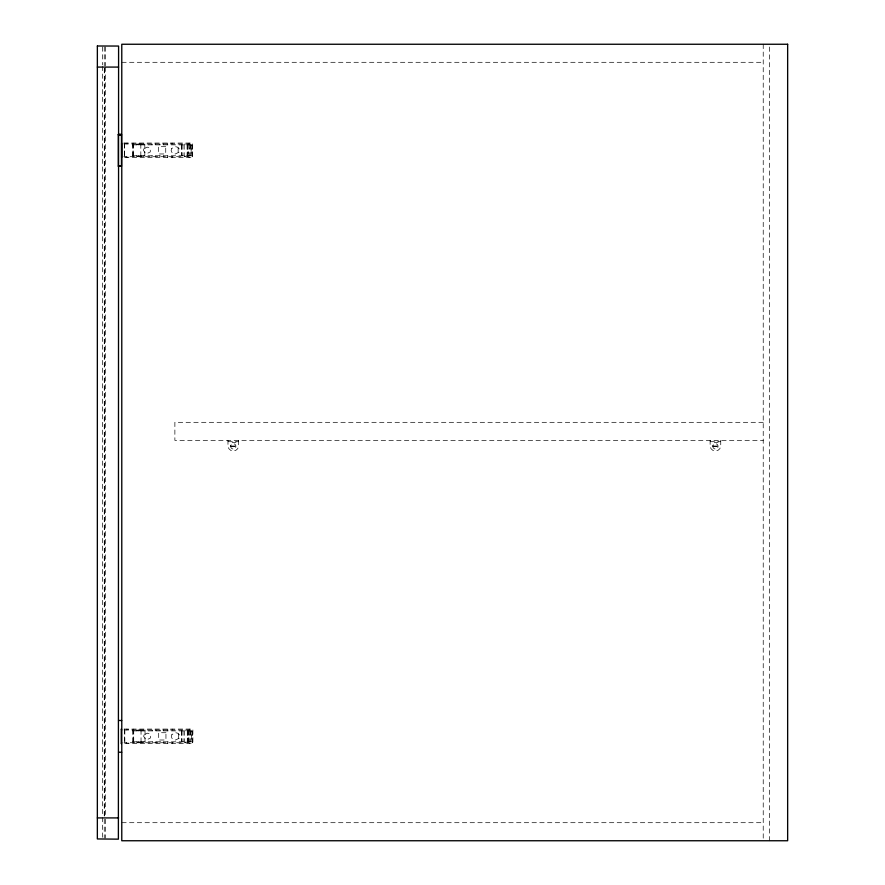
<?xml version="1.0" encoding="UTF-8"?>
<svg xmlns="http://www.w3.org/2000/svg" width="885" height="885" viewBox="0 0 885 885"><rect width="100%" height="100%" fill="white"/><g stroke="black" fill="none" stroke-linecap="round" stroke-linejoin="round"><path stroke-width="0.66" stroke-dasharray="4.42 3.32" d="M187.2 155.782L191.16 144.863L191.16 155.782M187.41 741.818L191.37 730.899L191.37 741.818M121.776 62.304L763.224 62.304M123.867 143.038L192.676 143.038L192.676 157.607L123.867 157.607M123.867 143.956L192.443 143.956L192.443 156.7L123.867 156.7M132.518 144.863L192.476 144.863M132.518 155.782L192.476 155.782M763.224 422.322L174.876 422.322L174.876 440.376L763.224 440.376M227.976 441.703L238.596 441.703M710.124 441.703L720.744 441.703M230.675 446.018L235.897 446.018M712.823 446.018L718.045 446.018M230.675 446.682L235.897 446.682M712.823 446.682L718.045 446.682M124.077 729.074L192.886 729.074L192.886 743.643L124.077 743.643M124.077 729.992L192.653 729.992L192.653 742.736L124.077 742.736M132.728 730.899L192.687 730.899M132.728 741.818L192.687 741.818M121.776 822.696L763.224 822.696M769.596 47.016L769.596 840.75M763.224 44.25L763.224 839.456M720.744 440.376L720.744 446.35A5.354 5.354 0 0 1 710.124 446.35L710.124 440.376M718.045 441.703L718.045 442.367L712.823 442.367L712.823 441.703M238.596 440.376L238.596 446.35A5.354 5.354 0 0 1 227.976 446.35L227.976 440.376M235.897 441.703L235.897 442.367L230.675 442.367L230.675 441.703M191.912 730.899L191.912 741.818M191.713 144.863L191.713 155.782M190.541 730.899L190.541 741.818M190.33 144.863L190.33 155.782M189.622 730.899L189.622 741.818M189.412 144.863L189.412 155.782M189.29 729.074L189.29 729.992M189.29 742.736L189.29 743.643M189.08 143.038L189.08 143.956M189.08 156.7L189.08 157.607M188.295 730.899L188.295 741.818M188.085 144.863L188.085 155.782M188.018 729.992L188.018 742.736M187.808 143.956L187.808 156.7M187.786 730.899L187.786 741.818M187.576 144.863L187.576 155.782M187.288 730.899L187.288 741.818M187.089 144.863L187.089 155.782M185.098 729.992L185.098 730.899M185.098 741.818L185.098 742.736M184.888 143.956L184.888 144.863M184.888 155.782L184.888 156.7M184.39 730.899L184.39 741.818M184.18 144.863L184.18 155.782M183.04 730.899L183.04 741.818M182.841 144.863L182.841 155.782M181.768 730.899L181.768 741.818M181.558 144.863L181.558 155.782M181.635 730.899L181.635 741.818M181.436 144.863L181.436 155.782M178.361 733.787L178.361 738.942M178.15 147.74L178.15 152.906M172.287 729.074L172.287 729.992M172.287 742.736L172.287 743.643M172.077 143.038L172.077 143.956M172.077 156.7L172.077 157.607M167.752 729.074L167.796 730.899M167.796 741.818L167.752 743.643M167.542 143.038L167.586 144.863M167.586 155.782L167.542 157.607M163.625 729.992L163.625 730.899M163.625 741.818L163.625 742.736M163.415 143.956L163.415 144.863M163.415 155.782L163.415 156.7M160.096 729.992L160.096 730.899M160.096 741.818L160.096 742.736M159.886 143.956L159.886 144.863M159.886 155.782L159.886 156.7M155.904 729.992L155.904 730.899M155.904 741.818L155.904 742.736M155.694 143.956L155.694 144.863M155.694 155.782L155.694 156.7M152.242 729.992L152.242 730.899M152.242 741.818L152.242 742.736M152.032 143.956L152.032 144.863M152.032 155.782L152.032 156.7M145.029 729.992L145.029 742.736M144.819 143.956L144.819 156.7M143.591 729.992L143.591 730.899M143.591 741.818L143.591 742.736M143.381 143.956L143.381 144.863M143.381 155.782L143.381 156.7M142.12 729.992L142.12 730.899M142.12 741.818L142.12 742.736M141.91 143.956L141.91 144.863M141.91 155.782L141.91 156.7M141.036 729.992L141.036 742.736M140.826 143.956L140.826 156.7M140.062 729.992L140.062 730.899M140.062 741.818L140.062 742.736M139.852 143.956L139.852 144.863M139.852 155.782L139.852 156.7M139.531 729.992L139.531 730.899M139.531 741.818L139.531 742.736M139.321 143.956L139.321 144.863M139.321 155.782L139.321 156.7M138.868 729.992L138.868 730.899M138.868 741.818L138.868 742.736M138.657 143.956L138.657 144.863M138.657 155.782L138.657 156.7M138.702 729.992L138.702 730.899M138.702 741.818L138.702 742.736M138.491 143.956L138.491 144.863M138.491 155.782L138.491 156.7M138.27 729.992L138.27 730.899M138.27 741.818L138.27 742.736M138.06 143.956L138.06 144.863M138.06 155.782L138.06 156.7M137.573 729.992L137.573 730.899M137.573 741.818L137.573 742.736M137.363 143.956L137.363 144.863M137.363 155.782L137.363 156.7M136.91 729.992L136.91 730.899M136.91 741.818L136.91 742.736M136.699 143.956L136.699 144.863M136.699 155.782L136.699 156.7M133.724 729.992L133.724 742.736M133.513 143.956L133.513 156.7M133.292 729.074L133.292 743.643M133.082 143.038L133.082 157.607M132.728 729.992L132.728 742.736M132.518 143.956L132.518 156.7M128.06 729.074L128.06 729.992M128.06 742.736L128.06 743.643M127.86 143.038L127.86 143.956M127.86 156.7L127.86 157.607M126.334 729.074L126.334 729.992M126.334 742.736L126.334 743.643M126.124 143.038L126.124 143.956M126.124 156.7L126.124 157.607M124.818 729.992L124.818 742.736M124.608 143.956L124.608 156.7M124.586 729.074L124.586 743.643M124.376 143.038L124.376 157.607M105.315 46.905L105.315 65.733M105.315 67.083L105.315 816.534M105.315 819.267L105.315 838.095M104.463 68.466L104.463 816.534M104.253 46.905L104.253 65.733M104.286 68.466L104.253 817.917M104.253 819.267L104.253 838.095M102.66 46.905L102.66 64.859M102.66 66.231L102.66 816.003M102.66 817.386L102.66 838.095M230.719 445.664L230.719 447.036A2.655 2.655 0 0 0 235.852 447.036L235.852 445.664A2.655 2.655 0 0 0 230.719 445.664M712.867 445.664L712.867 447.036A2.655 2.655 0 0 0 718 447.036L718 445.664A2.655 2.655 0 0 0 712.867 445.664M143.934 148.735L143.447 150.328L145.284 153.083L147.109 153.514L150.284 151.921L150.284 148.735L148.945 147.563L147.109 147.142L143.934 148.735M171.701 148.492L171.126 150.328L171.701 152.154L173.239 153.503L175.352 153.99L179.013 152.154L179.578 150.328L179.013 148.492L177.465 147.142L175.352 146.656L171.701 148.492M144.144 734.771L143.658 736.364L145.483 739.119L147.319 739.55L150.494 737.957L150.494 734.771L149.156 733.599L147.319 733.178L144.144 734.771M171.9 734.528L171.336 736.364L171.9 738.201L173.449 739.539L175.562 740.026L179.213 738.201L179.788 736.364L179.213 734.528L177.675 733.189L175.562 732.692L171.9 734.528M165.738 146.689L158.492 146.689L158.492 153.968L165.738 153.968L165.738 146.689M165.949 732.725L158.692 732.725L158.692 740.004L165.949 740.004L165.949 732.725"/><path stroke-width="1.33" d="M97.361 67.083L118.59 67.083M118.336 134.509L121.477 134.509M118.336 134.94L121.477 134.94M121.61 143.038L121.61 157.607M118.336 166.137L121.477 166.137M118.546 720.434L121.688 720.556M121.688 729.992L121.278 729.074L121.278 743.643L121.688 742.736M118.546 752.173L121.688 752.294M97.361 817.917L118.59 817.917M97.361 45.998L97.35 838.947L118.38 839.157L118.59 46.053L97.361 45.998M787.65 44.25L121.776 44.25L121.776 840.75L787.65 840.75L787.65 44.25M121.477 134.398L118.336 134.398L118.336 166.258L121.477 166.258L121.477 134.398"/></g></svg>
